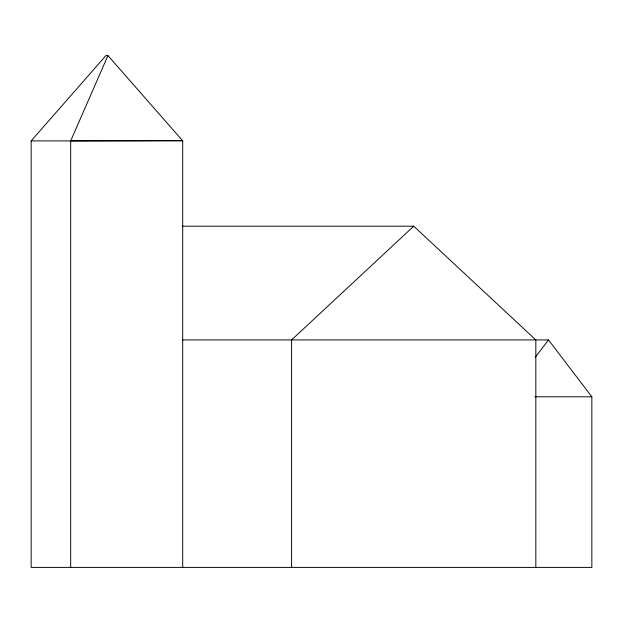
<?xml version="1.0" encoding="UTF-8"?>
<svg xmlns="http://www.w3.org/2000/svg" width="623" height="623" viewBox="0 0 623 623"><rect width="100%" height="100%" fill="white"/><g stroke="black" fill="none" stroke-linecap="round" stroke-linejoin="round"><path stroke-width="0.93" d="M70.672 567.397L70.672 140.899L107.95 55.603L105.894 55.603L31.15 140.899L31.15 567.397L591.85 567.397L591.85 396.796L548.489 339.932L182.656 339.932M535.196 357.368L548.489 339.932M535.835 567.397L535.835 339.932L413.719 226.204L291.595 339.932L291.595 567.397M70.672 140.899L182.438 140.502L182.703 140.899L182.703 567.397M31.15 140.899L182.703 140.899M182.212 226.204L413.719 226.204M535.001 396.796L591.85 396.796M182.438 140.502L107.95 55.603"/></g></svg>
